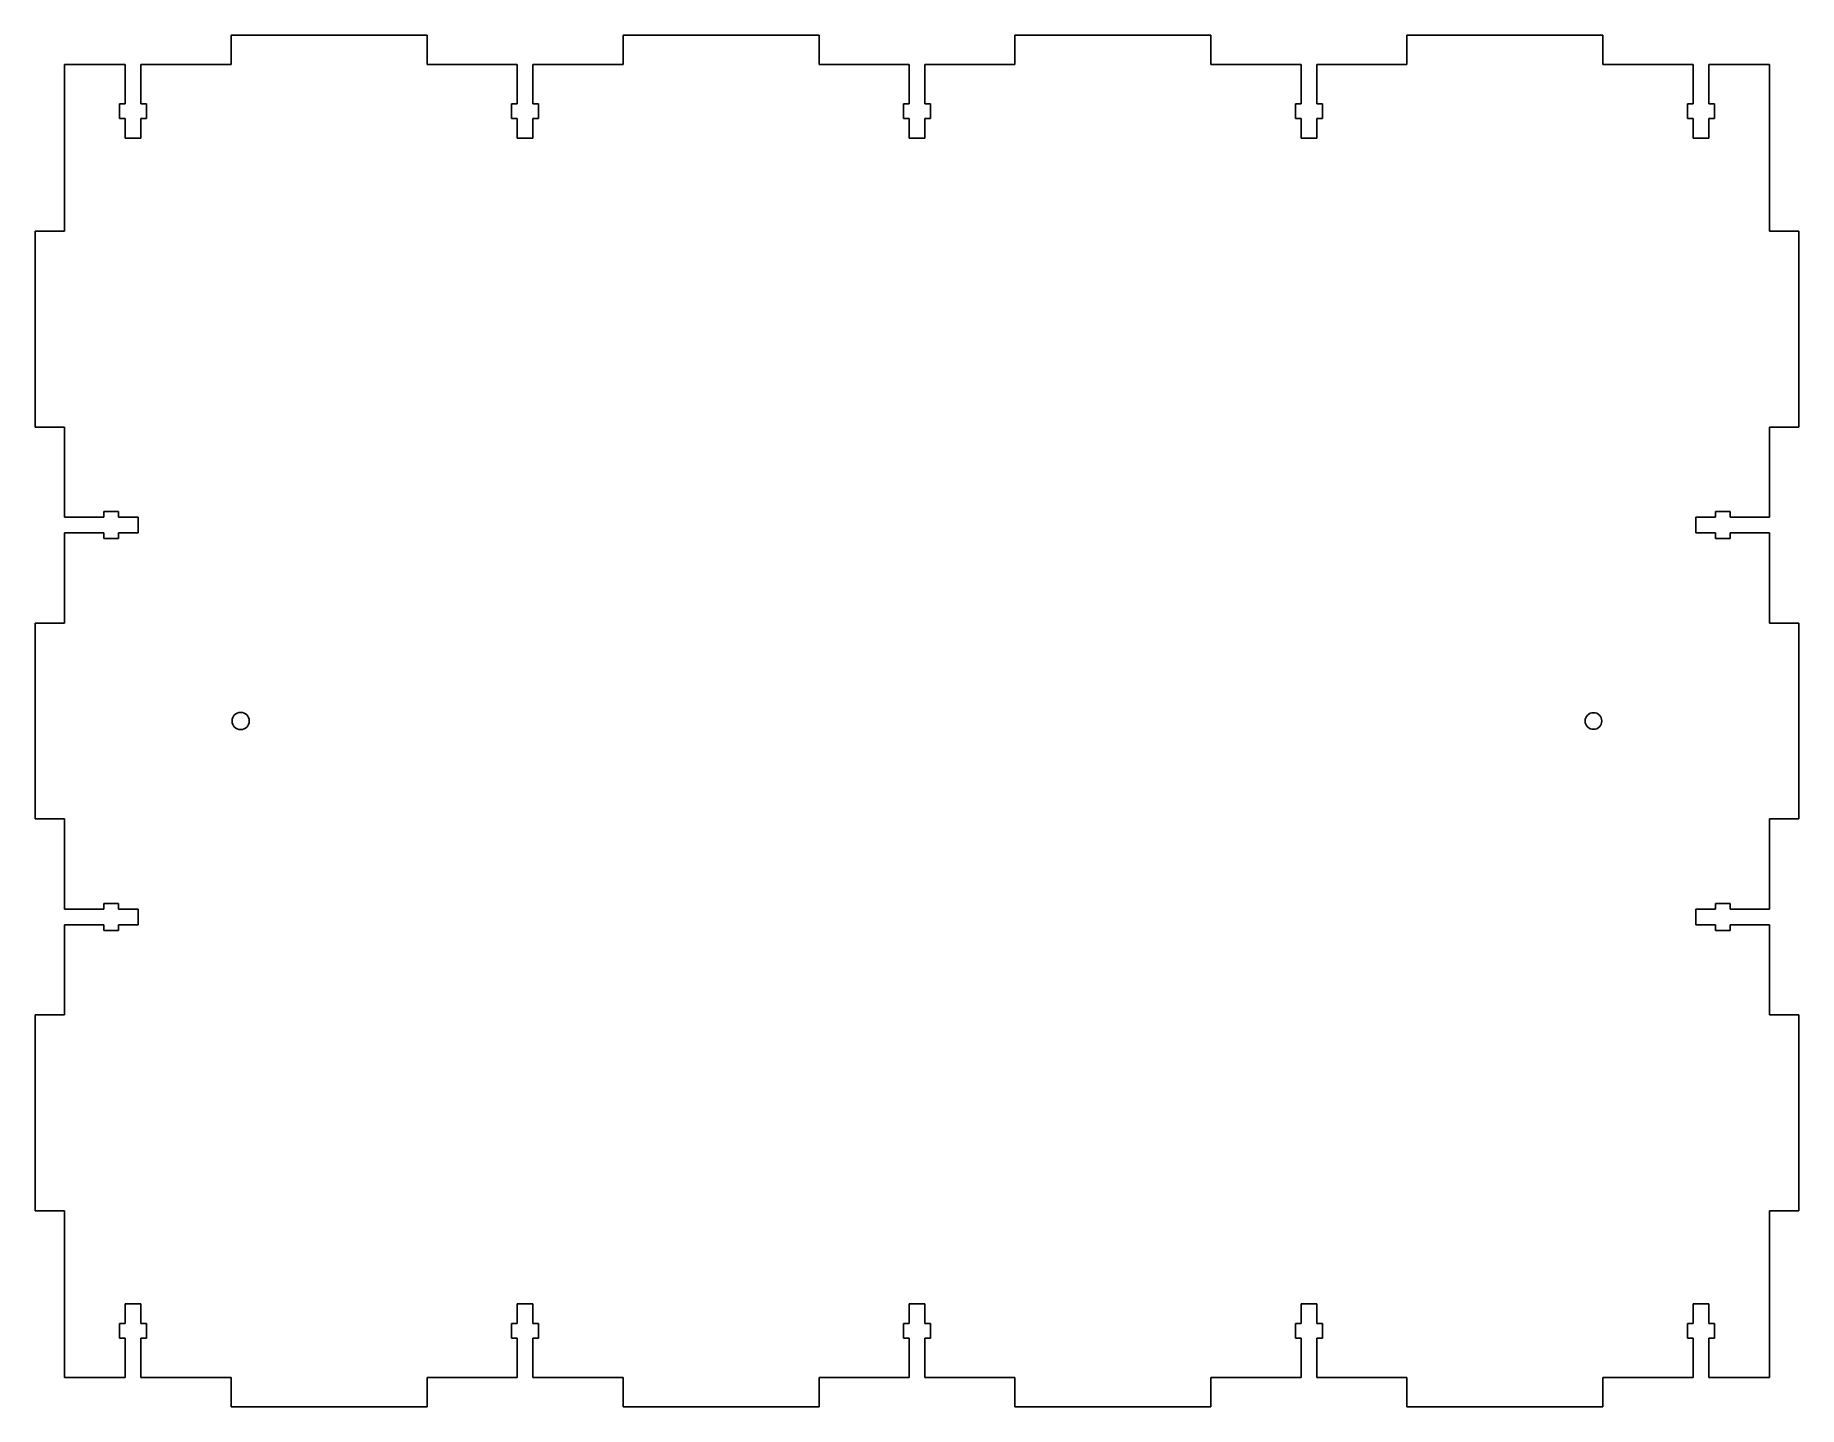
# Model space of a CAD drawing. Header units: millimetres. Extents: x -180 to 180, y -140 to 140.
import ezdxf

# ---------------------------------------------------------------- set-up
doc = ezdxf.new("R2010")
doc.units = ezdxf.units.MM

msp = doc.modelspace()

# ---------------------------------------------------------------- linework, layer by layer
at = {"color": 7, "linetype": 'Continuous', "lineweight": 25}
for p, q in [((-140, 140), (-140, 134)), ((-100, 140), (-140, 140)), ((-100, 134), (-100, 140)), ((-60, 140), (-60, 134)), ((-20, 140), (-60, 140)), ((-20, 134), (-20, 140)), ((20, 140), (20, 134)), ((60, 140), (20, 140)), ((60, 134), (60, 140)), ((100, 140), (100, 134)), ((140, 140), (100, 140)), ((140, 134), (140, 140)), ((-174, 100), (-174, 134)), ((-161.65, 134), (-174, 134)), ((-161.65, 126), (-161.65, 134)), ((-158.45, 134), (-158.45, 126)), ((-140, 134), (-158.45, 134)), ((-81.6, 134), (-100, 134)), ((-81.6, 126), (-81.6, 134)), ((-78.4, 134), (-78.4, 126)), ((-60, 134), (-78.4, 134)), ((-1.6, 134), (-20, 134)), ((-1.6, 126), (-1.6, 134)), ((1.6, 134), (1.6, 126)), ((20, 134), (1.6, 134)), ((78.4, 134), (60, 134)), ((78.4, 126), (78.4, 134)), ((81.6, 134), (81.6, 126)), ((100, 134), (81.6, 134)), ((158.45, 134), (140, 134)), ((158.45, 126), (158.45, 134)), ((161.65, 134), (161.65, 126)), ((174, 134), (161.65, 134)), ((174, 100), (174, 134)), ((-162.8, 126), (-161.65, 126)), ((-162.8, 123), (-162.8, 126)), ((-158.45, 126), (-157.3, 126)), ((-157.3, 126), (-157.3, 123)), ((-82.75, 126), (-81.6, 126)), ((-82.75, 123), (-82.75, 126)), ((-78.4, 126), (-77.25, 126)), ((-77.25, 126), (-77.25, 123)), ((-2.75, 126), (-1.6, 126)), ((-2.75, 123), (-2.75, 126)), ((1.6, 126), (2.75, 126)), ((2.75, 126), (2.75, 123)), ((77.25, 126), (78.4, 126)), ((77.25, 123), (77.25, 126)), ((81.6, 126), (82.75, 126)), ((82.75, 126), (82.75, 123)), ((157.3, 126), (158.45, 126)), ((157.3, 123), (157.3, 126)), ((161.65, 126), (162.8, 126)), ((162.8, 126), (162.8, 123)), ((-161.65, 123), (-162.8, 123)), ((-161.65, 119), (-161.65, 123)), ((-158.45, 123), (-158.45, 119)), ((-157.3, 123), (-158.45, 123)), ((-81.6, 123), (-82.75, 123)), ((-81.6, 119), (-81.6, 123)), ((-78.4, 123), (-78.4, 119)), ((-77.25, 123), (-78.4, 123)), ((-1.6, 123), (-2.75, 123)), ((-1.6, 119), (-1.6, 123)), ((1.6, 123), (1.6, 119)), ((2.75, 123), (1.6, 123)), ((78.4, 123), (77.25, 123)), ((78.4, 119), (78.4, 123)), ((81.6, 123), (81.6, 119)), ((82.75, 123), (81.6, 123)), ((158.45, 123), (157.3, 123)), ((158.45, 119), (158.45, 123)), ((161.65, 123), (161.65, 119)), ((162.8, 123), (161.65, 123)), ((-158.45, 119), (-161.65, 119)), ((-78.4, 119), (-81.6, 119)), ((1.6, 119), (-1.6, 119)), ((81.6, 119), (78.4, 119)), ((161.65, 119), (158.45, 119)), ((-180, 100), (-180, 60)), ((-180, 100), (-174, 100)), ((180, 100), (174, 100)), ((180, 60), (180, 100)), ((-174, 60), (-180, 60)), ((-174, 41.6), (-174, 60)), ((174, 60), (180, 60)), ((174, 41.6), (174, 60)), ((-174, 41.6), (-166, 41.6)), ((-166, 42.75), (-163, 42.75)), ((-166, 41.6), (-166, 42.75)), ((-163, 42.75), (-163, 41.6)), ((-163, 41.6), (-159, 41.6)), ((-159, 41.6), (-159, 38.4)), ((159, 41.6), (163, 41.6)), ((159, 38.4), (159, 41.6)), ((163, 42.75), (166, 42.75)), ((163, 41.6), (163, 42.75)), ((166, 42.75), (166, 41.6)), ((166, 41.6), (174, 41.6)), ((-174, 20), (-174, 38.4)), ((-166, 38.4), (-174, 38.4)), ((-166, 37.25), (-166, 38.4)), ((-163, 37.25), (-166, 37.25)), ((-163, 38.4), (-163, 37.25)), ((-159, 38.4), (-163, 38.4)), ((163, 38.4), (159, 38.4)), ((163, 37.25), (163, 38.4)), ((166, 37.25), (163, 37.25)), ((166, 38.4), (166, 37.25)), ((174, 38.4), (166, 38.4)), ((174, 20), (174, 38.4)), ((-180, 20), (-180, -20)), ((-180, 20), (-174, 20)), ((180, 20), (174, 20)), ((180, -20), (180, 20)), ((-174, -20), (-180, -20)), ((-174, -38.4), (-174, -20)), ((174, -20), (180, -20)), ((174, -38.4), (174, -20)), ((-174, -38.4), (-166, -38.4)), ((-166, -37.25), (-163, -37.25)), ((-166, -38.4), (-166, -37.25)), ((-163, -37.25), (-163, -38.4)), ((-163, -38.4), (-159, -38.4)), ((-159, -38.4), (-159, -41.6)), ((159, -38.4), (163, -38.4)), ((159, -41.6), (159, -38.4)), ((163, -37.25), (166, -37.25)), ((163, -38.4), (163, -37.25)), ((166, -37.25), (166, -38.4)), ((166, -38.4), (174, -38.4)), ((-166, -41.6), (-174, -41.6)), ((-174, -60), (-174, -41.6)), ((-166, -42.75), (-166, -41.6)), ((-163, -42.75), (-166, -42.75)), ((-163, -41.6), (-163, -42.75)), ((-159, -41.6), (-163, -41.6)), ((163, -41.6), (159, -41.6)), ((163, -42.75), (163, -41.6)), ((166, -42.75), (163, -42.75)), ((166, -41.6), (166, -42.75)), ((174, -41.6), (166, -41.6)), ((174, -60), (174, -41.6)), ((-180, -60), (-180, -100)), ((-180, -60), (-174, -60)), ((180, -60), (174, -60)), ((180, -100), (180, -60)), ((-174, -100), (-180, -100)), ((-174, -134), (-174, -100)), ((174, -100), (180, -100)), ((174, -134), (174, -100)), ((-161.65, -119), (-158.45, -119)), ((-161.65, -123), (-161.65, -119)), ((-158.45, -119), (-158.45, -123)), ((-81.6, -119), (-78.4, -119)), ((-81.6, -123), (-81.6, -119)), ((-78.4, -119), (-78.4, -123)), ((-1.6, -119), (1.6, -119)), ((-1.6, -123), (-1.6, -119)), ((1.6, -119), (1.6, -123)), ((78.4, -119), (81.6, -119)), ((78.4, -123), (78.4, -119)), ((81.6, -119), (81.6, -123)), ((158.45, -119), (161.65, -119)), ((158.45, -123), (158.45, -119)), ((161.65, -119), (161.65, -123)), ((-162.8, -123), (-161.65, -123)), ((-162.8, -126), (-162.8, -123)), ((-161.65, -126), (-162.8, -126)), ((-161.65, -134), (-161.65, -126)), ((-158.45, -123), (-157.3, -123)), ((-158.45, -126), (-158.45, -134)), ((-157.3, -126), (-158.45, -126)), ((-157.3, -123), (-157.3, -126)), ((-82.75, -123), (-81.6, -123)), ((-82.75, -126), (-82.75, -123)), ((-81.6, -126), (-82.75, -126)), ((-81.6, -134), (-81.6, -126)), ((-78.4, -123), (-77.25, -123)), ((-78.4, -126), (-78.4, -134)), ((-77.25, -126), (-78.4, -126)), ((-77.25, -123), (-77.25, -126)), ((-2.75, -123), (-1.6, -123)), ((-2.75, -126), (-2.75, -123)), ((-1.6, -126), (-2.75, -126)), ((-1.6, -134), (-1.6, -126)), ((1.6, -123), (2.75, -123)), ((1.6, -126), (1.6, -134)), ((2.75, -126), (1.6, -126)), ((2.75, -123), (2.75, -126)), ((77.25, -123), (78.4, -123)), ((77.25, -126), (77.25, -123)), ((78.4, -126), (77.25, -126)), ((78.4, -134), (78.4, -126)), ((81.6, -123), (82.75, -123)), ((81.6, -126), (81.6, -134)), ((82.75, -126), (81.6, -126)), ((82.75, -123), (82.75, -126)), ((157.3, -123), (158.45, -123)), ((157.3, -126), (157.3, -123)), ((158.45, -126), (157.3, -126)), ((158.45, -134), (158.45, -126)), ((161.65, -123), (162.8, -123)), ((161.65, -126), (161.65, -134)), ((162.8, -126), (161.65, -126)), ((162.8, -123), (162.8, -126)), ((-161.65, -134), (-174, -134)), ((-140, -134), (-158.45, -134)), ((-140, -140), (-140, -134)), ((-100, -134), (-100, -140)), ((-81.6, -134), (-100, -134)), ((-60, -134), (-78.4, -134)), ((-60, -140), (-60, -134)), ((-20, -134), (-20, -140)), ((-1.6, -134), (-20, -134)), ((20, -134), (1.6, -134)), ((20, -140), (20, -134)), ((60, -134), (60, -140)), ((78.4, -134), (60, -134)), ((100, -134), (81.6, -134)), ((100, -140), (100, -134)), ((158.45, -134), (140, -134)), ((140, -134), (140, -140)), ((174, -134), (161.65, -134)), ((-140, -140), (-100, -140)), ((-60, -140), (-20, -140)), ((20, -140), (60, -140)), ((100, -140), (140, -140))]:
    msp.add_line(p, q, dxfattribs=at)
for centre, radius in [((-138.07, 0), 1.75), ((138.1, 0), 1.7)]:
    msp.add_circle(centre, radius, dxfattribs=at)

doc.saveas('drawing.dxf')
